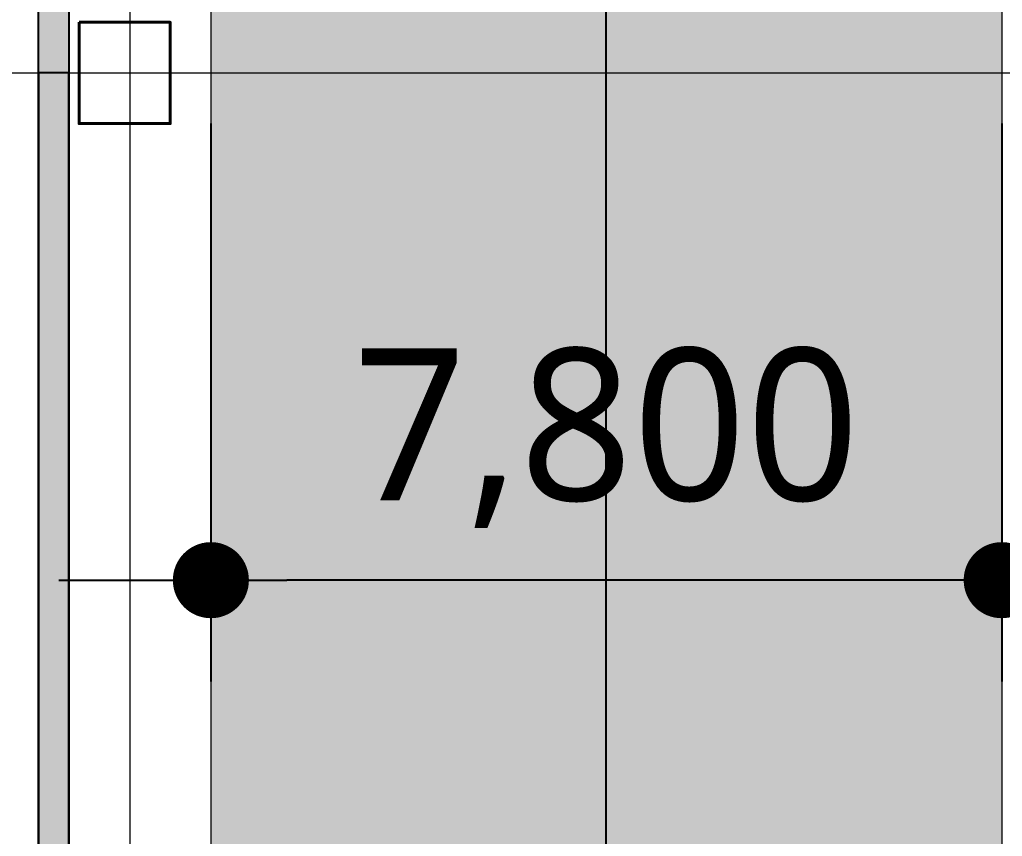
# Model space of a CAD drawing. Header units: millimetres. Extents: x 4739419 to 5837985, y 2291271 to 3446271.
# Drawn here: x 4865026 to 4874718, y 2467166 to 2475216 of the extents above; entities that cross this region are included whole.
import ezdxf

# ---------------------------------------------------------------- set-up
doc = ezdxf.new("R2010")
doc.units = ezdxf.units.MM
doc.layers.get('0').update_dxf_attribs({"color": 255})
for name, color, linetype, lineweight in [('A-DIMS', 9, 'Continuous', 25), ('XR-평면도$0$A-CNTL', 9, 'Continuous', 15), ('XR-평면도$0$A-CONC-LIN1', 9, 'Continuous', 40), ('XR-평면도$0$A-ELEV-LIN2', 9, 'Continuous', 25), ('XR-평면도$0$A-ELEV-LIN3', 9, 'Continuous', 18), ('XR-평면도$0$A-XXXX-SYMB', 9, 'Continuous', 25)]:
    doc.layers.add(name, color=color, linetype=linetype, lineweight=lineweight)
doc.layers.add('XR-평면도$0$!!파라펫', color=9, linetype='Continuous')
doc.layers.add('XR-평면도$0$A-ELEV-PATT', color=9, linetype='Continuous')
doc.styles.add('맑은고딕', font='malgun.ttf')

# ---------------------------------------------------------------- blocks, each defined once
blk = doc.blocks.new('XR-평면도$0$RAMP_내려감(기준층) (220802)')
at = {"layer": 'XR-평면도$0$A-ELEV-PATT'}
h = blk.add_hatch(dxfattribs=at)
h.set_pattern_fill('HEX', color=256, scale=100, angle=135)
h.set_pattern_definition([(135, (-1188188.16, -722710.9), (-388.8564, -388.8564), [317.5, -635]), (255, (-1188188.16, -722710.9), (531.18773, -142.33132), [317.5, -635]), (195, (-1188412.67, -722486.4), (142.33132, -531.18773), [317.5, -635])])
edge = h.paths.add_edge_path()
edge.add_arc((0, -15000), 12100, 540, 542.36827)
edge.add_line((-12089.7, -15500), (-19900, -15500))
edge.add_line((-19900, -15500), (-19900, 15000))
edge.add_arc((0, 15000), 19900, 0, 180, ccw=False)
edge.add_line((19900, 15000), (19900, -15500))
edge.add_line((19900, -15500), (12089.7, -15500))
edge.add_arc((0, -15000), 12100, 717.63173, 720)
edge.add_line((12100, -15000), (12100, 15000))
edge.add_arc((0, 15000), 12100, 360, 540)
edge.add_line((-12100, 15000), (-12100, -15000))
at = {"layer": 'XR-평면도$0$A-CNTL', "ltscale": 300}
for points in [[(-20700, 40700), (-20700, -40700)], [(-25700, -5000), (25700, -5000)]]:
    blk.add_lwpolyline(points, dxfattribs=at)
blk.add_lwpolyline([(-20700, 15000), (-20700, -15000, 0.414214), (0, -35700, 0.414214), (20700, -15000), (20700, 15000, 0.414214), (0, 35700, 0.414214)], format="xyb", close=True, dxfattribs=at)
at = {"layer": 'XR-평면도$0$A-CONC-LIN1'}
blk.add_lwpolyline([(-21200, -4500), (-20300, -4500), (-20300, -5500), (-21200, -5500)], close=True, dxfattribs=at)
at = {"layer": 'XR-평면도$0$A-ELEV-LIN2'}
blk.add_line((-21300, 15000), (-21300, -36200), dxfattribs=at)
blk.add_lwpolyline([(-21600, -36200), (-21600, 15013.1), (-21273, 18751), (-20298.4, 22388), (-18707.1, 25800.6), (-16547.4, 28884.9), (-13884.9, 31547.4), (-10800.6, 33707.1), (-7388, 35298.4), (-3751, 36273), (0, 36601.1), (3751, 36273), (7388, 35298.4), (10800.6, 33707.1), (13884.9, 31547.4)], dxfattribs=at)
at = {"layer": 'XR-평면도$0$A-ELEV-LIN3'}
blk.add_lwpolyline([(19900, -36700), (19900, 15000, 0.414214), (0, 34900, 0.414214), (-19900, 15000), (-19900, -36700)], format="xyb", dxfattribs=at)
blk.add_lwpolyline([(-12100, 15000), (-12100, -15000, 0.414214), (0, -27100, 0.414214), (12100, -15000), (12100, 15000, 0.414214), (0, 27100, 0.414214)], format="xyb", close=True, dxfattribs=at)
at = {"layer": 'XR-평면도$0$A-XXXX-SYMB'}
blk.add_lwpolyline([(-16000, -15500), (-16000, 15000, -0.414214), (0, 31000, -0.414214), (16000, 15000), (16000, -15500)], format="xyb", dxfattribs=at)
blk = doc.blocks.new('XR-평면도$0$중심선(210216)')
at = {"layer": 'XR-평면도$0$A-CNTL', "ltscale": 300}
blk.add_lwpolyline([(0, 206000), (0, -10000)], dxfattribs=at)
blk = doc.blocks.new('XR-평면도$0$3층진출파라펫')
at = {"layer": 'XR-평면도$0$!!파라펫'}
h = blk.add_hatch(color=9, dxfattribs=at)
h.dxf.hatch_style = 1
h.paths.add_polyline_path([(518502.8, 1185871.7), (518802.8, 1185871.7), (518802.8, 1195871.7), (518502.8, 1195871.7)])
h = blk.add_hatch(color=9, dxfattribs=at)
h.dxf.hatch_style = 1
h.paths.add_polyline_path([(518502.8, 1175871.7), (518802.8, 1175871.7), (518802.8, 1185871.7), (518502.8, 1185871.7)])
for points in [[(518802.8, 1185871.7), (518502.8, 1185871.7), (518502.8, 1195871.7), (518802.8, 1195871.7)], [(518802.8, 1185871.7), (518502.8, 1185871.7), (518502.8, 1175871.7), (518802.8, 1175871.7)]]:
    blk.add_lwpolyline(points, close=True, dxfattribs=at)
blk = doc.blocks.new('_CIDOT')
at = {"color": 0, "linetype": 'ByBlock'}
blk.add_line((2, 0), (-1, 0), dxfattribs=at)
at = {"color": 0, "linetype": 'ByBlock', "const_width": 0.5}
blk.add_lwpolyline([(-0.25, 0, 1), (0.25, 0, 1)], format="xyb", close=True, dxfattribs=at)

msp = doc.modelspace()

# ---------------------------------------------------------------- linework, layer by layer
at = {"layer": 'A-DIMS'}
for p, q in [((4866911.8, 2474191.2), (4866911.8, 2468691.2)), ((4874711.8, 2474191.2), (4874711.8, 2468691.2)), ((4873961.8, 2469691.2), (4867661.8, 2469691.2))]:
    msp.add_line(p, q, dxfattribs=at)

# ---------------------------------------------------------------- block references
for name, p in [('XR-평면도$0$RAMP_내려감(기준층) (220802)', (4886811.8, 2479691.2)), ('XR-평면도$0$3층진출파라펫', (4346709, 1288819.5)), ('XR-평면도$0$3층진출파라펫', (4346709, 1288819.5)), ('XR-평면도$0$3층진출파라펫', (4346709, 1288819.5))]:
    msp.add_blockref(name, p)
at = {"layer": 'A-DIMS', "xscale": 750.0000000000001, "yscale": 750.0000000000001, "zscale": 750.0000000000001}
for p, rotation in [((4866911.8, 2469691.2), 179.9999710073349), ((4874711.8, 2469691.2), 359.9999710073349)]:
    msp.add_blockref('_CIDOT', p, dxfattribs=dict(at, rotation=rotation))
at = {"layer": 'XR-평면도$0$A-CNTL'}
msp.add_blockref('XR-평면도$0$중심선(210216)', (4866111.8, 2336391.2), dxfattribs=at)

# ---------------------------------------------------------------- texts
at = {"layer": 'A-DIMS', "color": 0, "insert": (4870811.8, 2471092), "char_height": 1500, "attachment_point": 5, "rotation": 359.99997, "style": '맑은고딕'}
msp.add_mtext('\\A1;7,800', dxfattribs=at)

doc.saveas('drawing.dxf')
